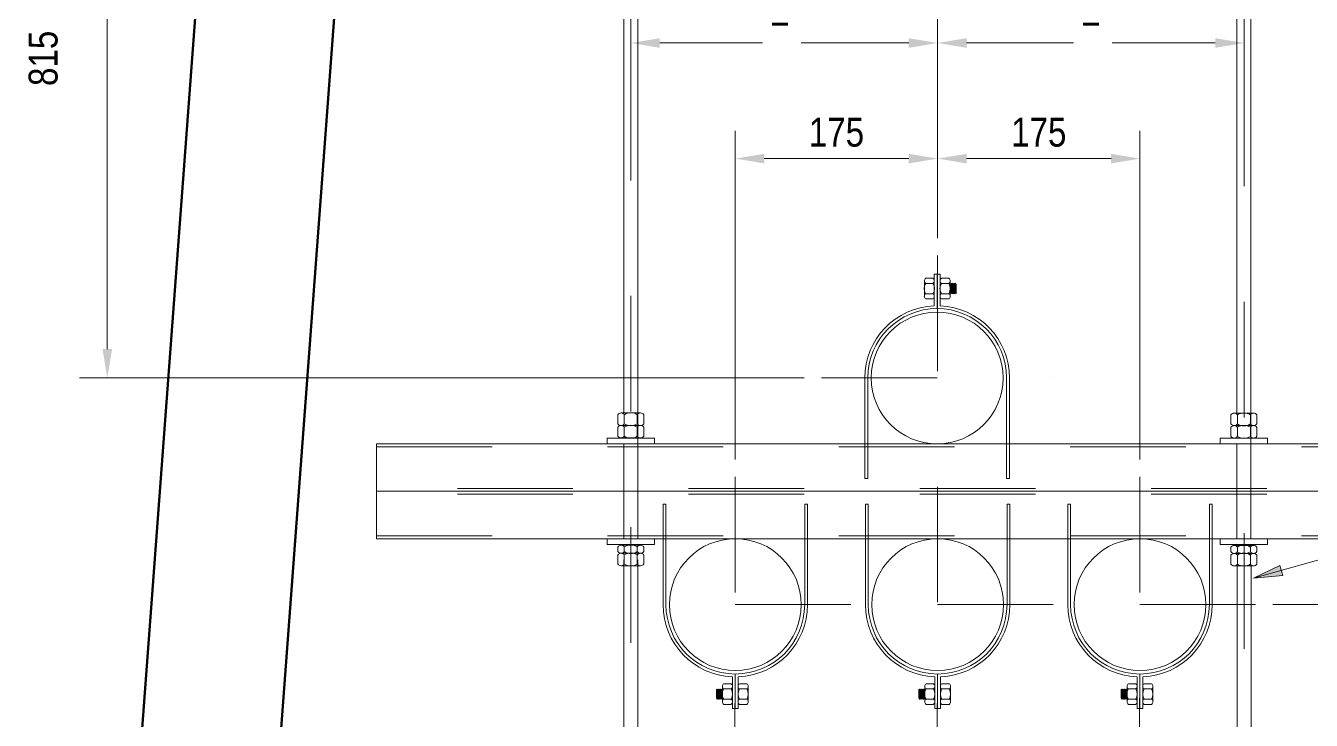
# Model space of a CAD drawing. Header units: metres. Extents: x -5.15 to 4.7, y 2.66 to 5.5.
# Drawn here: x 1.137 to 2.249, y 3.926 to 4.526 of the extents above; entities that cross this region are included whole.
import ezdxf

# ---------------------------------------------------------------- set-up
doc = ezdxf.new("R2010")
doc.units = ezdxf.units.M
doc.linetypes.add('JacobsCenter', pattern=[0.015, 0.009, -0.0015, 0.003, -0.0015])
doc.linetypes.add('JacobsDash', pattern=[0.0045, 0.003, -0.0015])
doc.layers.get('Defpoints').update_dxf_attribs({"color": 41})
for name, color, linetype, lineweight in [('A-ANNO-DIMS', 7, 'Continuous', 9), ('A-DETL', 7, 'Continuous', 13), ('A-DETL-GENF', 7, 'Continuous', 9), ('G-ANNO-TEXT', 7, 'Continuous', 9)]:
    doc.layers.add(name, color=color, linetype=linetype, lineweight=lineweight)
doc.styles.add('Arial Narrow', font='ARIALN.TTF', dxfattribs={"height": 0.025})
doc.dimstyles.new('Dimension_Standard_O__mm_', dxfattribs={"dimscale": 0.3048, "dimtxt": 0.025586, "dimasz": 0.082021, "dimexe": 0.07874, "dimexo": 0.049213, "dimgap": 0.049213, "dimtad": 1, "dimdec": 0, "dimlfac": 1000, "dimzin": 0, "dimdsep": 46, "dimtxsty": 'Arial Narrow', "dimsah": 1, "dimcen": 0.09, "dimaunit": 1, "dimadec": 4, "dimazin": 0, "dimtfac": 1, "dimtdec": 4, "dimtix": 1, "dimtmove": 0, "dimatfit": 3, "dimfxl": 1, "dimtvp": 1, "dimtfill": 1, "dimtolj": 1, "dimtzin": 0, "dimlwd": 18, "dimlwe": 18, "dimarcsym": 2})
doc.dimstyles.new('Dimension_Standard_O__mm__2', dxfattribs={"dimscale": 0.3048, "dimtxt": 0.025586, "dimasz": 0.082021, "dimexe": 0.07874, "dimexo": 0.049213, "dimgap": 0.049213, "dimtad": 1, "dimdec": 0, "dimlfac": 1000, "dimzin": 0, "dimdsep": 46, "dimtxsty": 'Arial Narrow', "dimsah": 1, "dimcen": 0.09, "dimaunit": 1, "dimadec": 4, "dimazin": 0, "dimtfac": 1, "dimtdec": 4, "dimtix": 1, "dimtmove": 2, "dimatfit": 3, "dimfxl": 1, "dimtvp": 1, "dimtfill": 1, "dimtolj": 1, "dimtzin": 0, "dimlwd": 18, "dimlwe": 18, "dimarcsym": 2})
doc.dimstyles.new('Dimension_Standard_T__mm__1', dxfattribs={"dimscale": 0.3048, "dimtxt": 0.025586, "dimasz": 0.082021, "dimexe": 0.07874, "dimexo": 0.049213, "dimgap": 0.032808, "dimtad": 1, "dimdec": 0, "dimlfac": 1000, "dimzin": 0, "dimdsep": 46, "dimtxsty": 'Arial Narrow', "dimsah": 1, "dimcen": 0.09, "dimaunit": 1, "dimadec": 4, "dimazin": 0, "dimtfac": 1, "dimtdec": 4, "dimtix": 1, "dimtmove": 0, "dimatfit": 3, "dimfxl": 1, "dimtvp": 1, "dimtolj": 1, "dimtzin": 0, "dimlwd": 18, "dimlwe": 18, "dimarcsym": 2})
doc.dimstyles.new('Dimension_Standard_T__mm__2', dxfattribs={"dimscale": 0.3048, "dimtxt": 0.025586, "dimasz": 0.082021, "dimexe": 0.07874, "dimexo": 0.049213, "dimgap": 0.032808, "dimtad": 1, "dimdec": 0, "dimlfac": 1000, "dimzin": 0, "dimdsep": 46, "dimtxsty": 'Arial Narrow', "dimsah": 1, "dimcen": 0.09, "dimaunit": 1, "dimadec": 4, "dimazin": 0, "dimtfac": 1, "dimtdec": 4, "dimtix": 1, "dimtmove": 2, "dimatfit": 3, "dimfxl": 1, "dimtvp": 1, "dimtolj": 1, "dimtzin": 0, "dimlwd": 18, "dimlwe": 18, "dimarcsym": 2})

# ---------------------------------------------------------------- blocks, each defined once
blk = doc.blocks.new('1815 DEEP SUPER-T GIRDER_2D - 1815 DEEP SUPER-T GIRDER_2D-7372020-DRG-2873254 - TYPE 3 HANGER _7X100 DIA AND 10X100 DIA_')
at = {"layer": 'A-DETL-GENF', "lineweight": 50}
for p, q in [((0.3993, 0.037), (0.2655, -1.3748)), ((0.5063, -0.1056), (0.3512, -1.7429))]:
    blk.add_line(p, q, dxfattribs=at)
blk = doc.blocks.new('DIMBLOCK16-DRG-2873254 - TYPE 3 HANGER _7X100 DIA AND 10X100 DIA_')
at = {"layer": 'A-ANNO-DIMS', "color": 0, "lineweight": 18, "transparency": 16777216}
for p, q in [((1.9259, 4.488), (1.9259, 4.3873)), ((2.1009, 4.1511), (2.1009, 4.4353)), ((2.0759, 4.4113), (1.9509, 4.4113))]:
    blk.add_line(p, q, dxfattribs=at)
at = {"layer": 'A-ANNO-DIMS', "color": 0, "transparency": 16777216}
for points in [[(1.9509, 4.4154), (1.9509, 4.4071), (1.9259, 4.4113)], [(2.0759, 4.4154), (2.0759, 4.4071), (2.1009, 4.4113)]]:
    blk.add_solid(points, dxfattribs=at)
at = {"layer": 'Defpoints', "color": 0, "transparency": 16777216}
for p in [(1.9259, 4.503), (1.9259, 4.4113), (2.1009, 4.1361)]:
    blk.add_point(p, dxfattribs=at)
at = {"layer": 'A-ANNO-DIMS', "color": 0, "lineweight": 18, "transparency": 16777216, "insert": (2.0134, 4.434), "char_height": 0.025, "width": 0.05702, "attachment_point": 5, "style": 'Arial Narrow'}
blk.add_mtext('\\A1;175', dxfattribs=at)
blk = doc.blocks.new('DIMBLOCK17-DRG-2873254 - TYPE 3 HANGER _7X100 DIA AND 10X100 DIA_')
at = {"layer": 'A-ANNO-DIMS', "color": 0, "lineweight": 18, "transparency": 16777216}
for p, q in [((1.9259, 4.488), (1.9259, 4.3873)), ((1.7509, 4.1511), (1.7509, 4.4353)), ((1.9009, 4.4113), (1.7759, 4.4113))]:
    blk.add_line(p, q, dxfattribs=at)
at = {"layer": 'A-ANNO-DIMS', "color": 0, "transparency": 16777216}
for points in [[(1.7759, 4.4154), (1.7759, 4.4071), (1.7509, 4.4113)], [(1.9009, 4.4154), (1.9009, 4.4071), (1.9259, 4.4113)]]:
    blk.add_solid(points, dxfattribs=at)
at = {"layer": 'Defpoints', "color": 0, "transparency": 16777216}
for p in [(1.9259, 4.503), (1.7509, 4.4113), (1.7509, 4.1361)]:
    blk.add_point(p, dxfattribs=at)
at = {"layer": 'A-ANNO-DIMS', "color": 0, "lineweight": 18, "transparency": 16777216, "insert": (1.8384, 4.434), "char_height": 0.025, "width": 0.05702, "attachment_point": 5, "style": 'Arial Narrow'}
blk.add_mtext('\\A1;175', dxfattribs=at)
blk = doc.blocks.new('DIMBLOCK18-DRG-2873254 - TYPE 3 HANGER _7X100 DIA AND 10X100 DIA_')
at = {"layer": 'A-ANNO-DIMS', "color": 0, "lineweight": 18, "transparency": 16777216}
for p, q in [((2.191, 5.2524), (2.191, 4.4873)), ((1.9259, 4.3426), (1.9259, 4.5353)), ((1.9509, 4.5113), (2.0433, 4.5113)), ((2.166, 4.5113), (2.0769, 4.5113))]:
    blk.add_line(p, q, dxfattribs=at)
at = {"layer": 'A-ANNO-DIMS', "color": 0, "transparency": 16777216}
for points in [[(1.9509, 4.5154), (1.9509, 4.5071), (1.9259, 4.5113)], [(2.166, 4.5154), (2.166, 4.5071), (2.191, 4.5113)]]:
    blk.add_solid(points, dxfattribs=at)
at = {"layer": 'Defpoints', "color": 0, "transparency": 16777216}
for p in [(2.191, 5.2674), (1.9259, 4.5113), (1.9259, 4.3276)]:
    blk.add_point(p, dxfattribs=at)
at = {"layer": 'A-ANNO-DIMS', "color": 0, "lineweight": 18, "transparency": 16777216, "insert": (2.0501, 4.5452), "char_height": 0.025, "width": 0.019981, "attachment_point": 1, "line_spacing_factor": 0.974696, "style": 'Arial Narrow'}
blk.add_mtext('\\A1;=', dxfattribs=at)
blk = doc.blocks.new('DIMBLOCK19-DRG-2873254 - TYPE 3 HANGER _7X100 DIA AND 10X100 DIA_')
at = {"layer": 'A-ANNO-DIMS', "color": 0, "lineweight": 18, "transparency": 16777216}
for p, q in [((1.6606, 5.2475), (1.6606, 4.4873)), ((1.9259, 4.3426), (1.9259, 4.5353)), ((1.6856, 4.5113), (1.7744, 4.5113)), ((1.9009, 4.5113), (1.8079, 4.5113))]:
    blk.add_line(p, q, dxfattribs=at)
at = {"layer": 'A-ANNO-DIMS', "color": 0, "transparency": 16777216}
for points in [[(1.6856, 4.5154), (1.6856, 4.5071), (1.6606, 4.5113)], [(1.9009, 4.5154), (1.9009, 4.5071), (1.9259, 4.5113)]]:
    blk.add_solid(points, dxfattribs=at)
at = {"layer": 'Defpoints', "color": 0, "transparency": 16777216}
for p in [(1.6606, 5.2625), (1.6606, 4.5113), (1.9259, 4.3276)]:
    blk.add_point(p, dxfattribs=at)
at = {"layer": 'A-ANNO-DIMS', "color": 0, "lineweight": 18, "transparency": 16777216, "insert": (1.7812, 4.5452), "char_height": 0.025, "width": 0.019981, "attachment_point": 1, "line_spacing_factor": 0.974696, "style": 'Arial Narrow'}
blk.add_mtext('\\A1;=', dxfattribs=at)
blk = doc.blocks.new('DIMBLOCK25-DRG-2873254 - TYPE 3 HANGER _7X100 DIA AND 10X100 DIA_')
at = {"layer": 'A-ANNO-DIMS', "color": 0, "lineweight": 18, "transparency": 16777216}
for p, q in [((1.9058, 5.0405), (1.1837, 5.0405)), ((1.2077, 5.0155), (1.2077, 4.2466)), ((1.8105, 4.2216), (1.1837, 4.2216))]:
    blk.add_line(p, q, dxfattribs=at)
at = {"layer": 'A-ANNO-DIMS', "color": 0, "transparency": 16777216}
for points in [[(1.2036, 5.0155), (1.2119, 5.0155), (1.2077, 5.0405)], [(1.2036, 4.2466), (1.2119, 4.2466), (1.2077, 4.2216)]]:
    blk.add_solid(points, dxfattribs=at)
at = {"layer": 'Defpoints', "color": 0, "transparency": 16777216}
for p in [(1.9208, 5.0405), (1.2077, 4.2216), (1.8255, 4.2216)]:
    blk.add_point(p, dxfattribs=at)
at = {"layer": 'A-ANNO-DIMS', "color": 0, "lineweight": 18, "transparency": 16777216, "insert": (1.1397, 4.4741), "char_height": 0.025, "width": 0.37672, "attachment_point": 1, "rotation": 90, "line_spacing_factor": 0.974696, "style": 'Arial Narrow', "bg_fill": 3, "box_fill_scale": 1.1, "bg_fill_color": 256, "bg_fill_true_color": 13158600, "bg_fill_transparency": 0}
blk.add_mtext('\\A1;815 FOR 10 CONDUITS', dxfattribs=at)
blk = doc.blocks.new('DIMBLOCK26-DRG-2873254 - TYPE 3 HANGER _7X100 DIA AND 10X100 DIA_')
at = {"layer": 'A-ANNO-DIMS', "color": 0, "lineweight": 18, "transparency": 16777216}
for p, q in [((2.2159, 4.0256), (2.3221, 4.0256)), ((2.2981, 3.8506), (2.2981, 4.0006)), ((2.2155, 3.8256), (2.3221, 3.8256))]:
    blk.add_line(p, q, dxfattribs=at)
at = {"layer": 'A-ANNO-DIMS', "color": 0, "transparency": 16777216}
for points in [[(2.2939, 4.0006), (2.3022, 4.0006), (2.2981, 4.0256)], [(2.2939, 3.8506), (2.3022, 3.8506), (2.2981, 3.8256)]]:
    blk.add_solid(points, dxfattribs=at)
at = {"layer": 'Defpoints', "color": 0, "transparency": 16777216}
for p in [(2.2009, 4.0256), (2.2981, 4.0256), (2.2005, 3.8256)]:
    blk.add_point(p, dxfattribs=at)
at = {"layer": 'A-ANNO-DIMS', "color": 0, "lineweight": 18, "transparency": 16777216, "insert": (2.2703, 3.9256), "char_height": 0.025, "width": 0.05702, "attachment_point": 5, "rotation": 90, "style": 'Arial Narrow', "bg_fill": 3, "box_fill_scale": 1.1, "bg_fill_color": 256, "bg_fill_true_color": 13158600, "bg_fill_transparency": 0}
blk.add_mtext('\\A1;200', dxfattribs=at)

msp = doc.modelspace()

# ---------------------------------------------------------------- hatches: boundary and pattern name
at = {"layer": 'G-ANNO-TEXT'}
msp.add_hatch(color=256, dxfattribs=at).paths.add_polyline_path([(2.1991, 4.0484), (2.2244, 4.0509), (2.222, 4.0594)])

# ---------------------------------------------------------------- linework, layer by layer
at = {"layer": 'A-DETL', "linetype": 'JacobsCenter', "lineweight": 9}
for p, q in [((1.6606, 3.5925), (1.6606, 5.2625)), ((2.191, 3.5874), (2.191, 5.2674)), ((1.9259, 4.3276), (1.9259, 3.9476)), ((1.8255, 4.2216), (2.0255, 4.2216)), ((1.7509, 4.1361), (1.7509, 3.9461)), ((2.1009, 4.1361), (2.1009, 3.9461)), ((1.8509, 4.0256), (1.6509, 4.0256)), ((2.0259, 4.0256), (1.8259, 4.0256)), ((2.2009, 4.0256), (2.0009, 4.0256)), ((1.7505, 3.9402), (1.7505, 3.5096)), ((1.9255, 3.9402), (1.9255, 3.5096)), ((2.1005, 3.9446), (2.1005, 3.5096))]:
    msp.add_line(p, q, dxfattribs=at)
at = {"layer": 'A-DETL', "lineweight": 18}
for p, q in [((2.1848, 4.1913), (2.1848, 5.1358)), ((2.1968, 4.1433), (2.1968, 5.136)), ((1.6545, 4.1914), (1.6545, 5.1248)), ((1.6665, 4.1236), (1.6665, 5.125)), ((1.6545, 4.1646), (1.6545, 4.0826)), ((1.6665, 4.1646), (1.6665, 4.0826)), ((2.1848, 4.1646), (2.1848, 4.0826)), ((2.1968, 4.1646), (2.1968, 4.0826)), ((1.6546, 3.7844), (1.6546, 4.0642)), ((1.6666, 3.7844), (1.6666, 4.0642)), ((2.185, 3.7843), (2.185, 4.0591)), ((2.197, 3.7843), (2.197, 4.0591))]:
    msp.add_line(p, q, dxfattribs=at)
at = {"layer": 'A-DETL', "lineweight": 9}
for p, q in [((1.9144, 4.3056), (1.9144, 4.2989)), ((1.9144, 4.3056), (1.9144, 4.2989)), ((1.9156, 4.3078), (1.9218, 4.3078)), ((1.9156, 4.3034), (1.9218, 4.3034)), ((1.928, 4.3114), (1.923, 4.3114)), ((1.923, 4.284), (1.923, 4.3114)), ((1.923, 4.3056), (1.923, 4.2989)), ((1.9255, 4.2816), (1.9255, 4.3114)), ((1.928, 4.284), (1.928, 4.3114)), ((1.9355, 4.3078), (1.9292, 4.3078)), ((1.9355, 4.3034), (1.9292, 4.3034)), ((1.9367, 4.2989), (1.9367, 4.3056)), ((1.9373, 4.2945), (1.9367, 4.3035)), ((1.9373, 4.3025), (1.9367, 4.3035)), ((1.9373, 4.3025), (1.9367, 4.3035)), ((1.9378, 4.3035), (1.9373, 4.3025)), ((1.9378, 4.3035), (1.9373, 4.3025)), ((1.9384, 4.3025), (1.9378, 4.3035)), ((1.9384, 4.2945), (1.9378, 4.3035)), ((1.9389, 4.3035), (1.9384, 4.3025)), ((1.9395, 4.3025), (1.9389, 4.3035)), ((1.9395, 4.2945), (1.9389, 4.3035)), ((1.9401, 4.3035), (1.9395, 4.3025)), ((1.9406, 4.3025), (1.9401, 4.3035)), ((1.9406, 4.2945), (1.9401, 4.3035)), ((1.9406, 4.3025), (1.9412, 4.3035)), ((1.9418, 4.3025), (1.9412, 4.3035)), ((1.9412, 4.3035), (1.9418, 4.2945)), ((1.9144, 4.2989), (1.9144, 4.2922)), ((1.9144, 4.2989), (1.9144, 4.2922)), ((1.9156, 4.2944), (1.9218, 4.2944)), ((1.923, 4.2989), (1.923, 4.2922)), ((1.9355, 4.2944), (1.9292, 4.2944)), ((1.9367, 4.2922), (1.9367, 4.2989)), ((1.9367, 4.2956), (1.9373, 4.2945)), ((1.9378, 4.2956), (1.9373, 4.3025)), ((1.9373, 4.2945), (1.9378, 4.2956)), ((1.9378, 4.2956), (1.9384, 4.2945)), ((1.9389, 4.2956), (1.9384, 4.3025)), ((1.9384, 4.2945), (1.9389, 4.2956)), ((1.9389, 4.2956), (1.9395, 4.2945)), ((1.9401, 4.2956), (1.9395, 4.3025)), ((1.9395, 4.2945), (1.9401, 4.2956)), ((1.9401, 4.2956), (1.9406, 4.2945)), ((1.9412, 4.2956), (1.9406, 4.3025)), ((1.9406, 4.2945), (1.9412, 4.2956)), ((1.9418, 4.2945), (1.9412, 4.2956)), ((1.9418, 4.2945), (1.9418, 4.3025)), ((1.9156, 4.2899), (1.9218, 4.2899)), ((1.9355, 4.2899), (1.9292, 4.2899)), ((1.863, 4.2216), (1.863, 4.1346)), ((1.8655, 4.2216), (1.8655, 4.1346)), ((1.9855, 4.2216), (1.9855, 4.1346)), ((1.988, 4.2216), (1.988, 4.1346)), ((1.6493, 4.1898), (1.6493, 4.182)), ((1.6521, 4.1914), (1.6605, 4.1914)), ((1.6549, 4.1898), (1.6549, 4.182)), ((1.6605, 4.1914), (1.6689, 4.1914)), ((1.6661, 4.1898), (1.6661, 4.182)), ((1.6717, 4.1898), (1.6717, 4.182)), ((2.1796, 4.1897), (2.1796, 4.1819)), ((2.1824, 4.1913), (2.1908, 4.1913)), ((2.1852, 4.1897), (2.1852, 4.1819)), ((2.1908, 4.1913), (2.1992, 4.1913)), ((2.1964, 4.1897), (2.1964, 4.1819)), ((2.202, 4.1897), (2.202, 4.1819)), ((1.6493, 4.179), (1.6493, 4.1712)), ((1.6521, 4.1806), (1.6605, 4.1806)), ((1.6521, 4.1806), (1.6605, 4.1806)), ((1.6521, 4.1698), (1.6605, 4.1698)), ((1.6549, 4.179), (1.6549, 4.1712)), ((1.6605, 4.1806), (1.6689, 4.1806)), ((1.6605, 4.1806), (1.6689, 4.1806)), ((1.6605, 4.1698), (1.6689, 4.1698)), ((1.6661, 4.179), (1.6661, 4.1712)), ((1.6717, 4.179), (1.6717, 4.1712)), ((2.1796, 4.1789), (2.1796, 4.1711)), ((2.1824, 4.1805), (2.1908, 4.1805)), ((2.1824, 4.1805), (2.1908, 4.1805)), ((2.1824, 4.1696), (2.1908, 4.1696)), ((2.1852, 4.1789), (2.1852, 4.1711)), ((2.1908, 4.1805), (2.1992, 4.1805)), ((2.1908, 4.1805), (2.1992, 4.1805)), ((2.1908, 4.1696), (2.1992, 4.1696)), ((2.1964, 4.1789), (2.1964, 4.1711)), ((2.202, 4.1789), (2.202, 4.1711)), ((1.64, 4.1696), (1.681, 4.1696)), ((1.64, 4.1696), (1.64, 4.1646)), ((1.681, 4.1696), (1.681, 4.1646)), ((2.1703, 4.1695), (2.2113, 4.1695)), ((2.1703, 4.1695), (2.1703, 4.1646)), ((2.2113, 4.1695), (2.2113, 4.1646)), ((1.863, 4.1346), (1.8655, 4.1346)), ((1.9855, 4.1346), (1.988, 4.1346)), ((2.2111, 4.1236), (1.4405, 4.1236)), ((2.4105, 4.1236), (1.4405, 4.1236)), ((1.6909, 4.1126), (1.6884, 4.1126)), ((1.6884, 4.0256), (1.6884, 4.1126)), ((1.6909, 4.0256), (1.6909, 4.1126)), ((1.8109, 4.0256), (1.8109, 4.1126)), ((1.8134, 4.1126), (1.8109, 4.1126)), ((1.8134, 4.0256), (1.8134, 4.1126)), ((1.8659, 4.1126), (1.8634, 4.1126)), ((1.8634, 4.0256), (1.8634, 4.1126)), ((1.8659, 4.0256), (1.8659, 4.1126)), ((1.9859, 4.0256), (1.9859, 4.1126)), ((1.9884, 4.1126), (1.9859, 4.1126)), ((1.9884, 4.0256), (1.9884, 4.1126)), ((2.0409, 4.1126), (2.0384, 4.1126)), ((2.0384, 4.0256), (2.0384, 4.1126)), ((2.0409, 4.0256), (2.0409, 4.1126)), ((2.1609, 4.0256), (2.1609, 4.1126)), ((2.1634, 4.1126), (2.1609, 4.1126)), ((2.1634, 4.0256), (2.1634, 4.1126)), ((1.64, 4.0776), (1.64, 4.0826)), ((1.681, 4.0776), (1.681, 4.0826)), ((2.1703, 4.0775), (2.1703, 4.0826)), ((2.2113, 4.0775), (2.2113, 4.0826)), ((1.64, 4.0776), (1.681, 4.0776)), ((1.6493, 4.0754), (1.6493, 4.0715)), ((1.6521, 4.077), (1.6605, 4.077)), ((1.6521, 4.07), (1.6605, 4.07)), ((1.6521, 4.07), (1.6605, 4.07)), ((1.6549, 4.0754), (1.6549, 4.0715)), ((1.6605, 4.077), (1.6689, 4.077)), ((1.6605, 4.07), (1.6689, 4.07)), ((1.6605, 4.07), (1.6689, 4.07)), ((1.6661, 4.0754), (1.6661, 4.0715)), ((1.6717, 4.0754), (1.6717, 4.0715)), ((2.1703, 4.0775), (2.2113, 4.0775)), ((2.1796, 4.0753), (2.1796, 4.0714)), ((2.1824, 4.0768), (2.1908, 4.0768)), ((2.1824, 4.0699), (2.1908, 4.0699)), ((2.1824, 4.0699), (2.1908, 4.0699)), ((2.1852, 4.0753), (2.1852, 4.0714)), ((2.1908, 4.0768), (2.1992, 4.0768)), ((2.1908, 4.0699), (2.1992, 4.0699)), ((2.1908, 4.0699), (2.1992, 4.0699)), ((2.1964, 4.0753), (2.1964, 4.0714)), ((2.202, 4.0753), (2.202, 4.0714)), ((1.6493, 4.0685), (1.6493, 4.0607)), ((1.6521, 4.0592), (1.6605, 4.0592)), ((1.6549, 4.0685), (1.6549, 4.0607)), ((1.6605, 4.0592), (1.6689, 4.0592)), ((1.6661, 4.0685), (1.6661, 4.0607)), ((1.6717, 4.0685), (1.6717, 4.0607)), ((2.1796, 4.0684), (2.1796, 4.0606)), ((2.1824, 4.0591), (2.1908, 4.0591)), ((2.1852, 4.0684), (2.1852, 4.0606)), ((2.1908, 4.0591), (2.1992, 4.0591)), ((2.1964, 4.0684), (2.1964, 4.0606)), ((2.202, 4.0684), (2.202, 4.0606)), ((1.7484, 3.9631), (1.7484, 3.9358)), ((1.7509, 3.9656), (1.7509, 3.9358)), ((1.7534, 3.9631), (1.7534, 3.9358)), ((1.9234, 3.9631), (1.9234, 3.9358)), ((1.9259, 3.9656), (1.9259, 3.9358)), ((1.9284, 3.9631), (1.9284, 3.9358)), ((2.0984, 3.9631), (2.0984, 3.9358)), ((2.1009, 3.9656), (2.1009, 3.9358)), ((2.1034, 3.9631), (2.1034, 3.9358)), ((1.7347, 3.9526), (1.7347, 3.9447)), ((1.7353, 3.9436), (1.7347, 3.9526)), ((1.7347, 3.9526), (1.7353, 3.9516)), ((1.7358, 3.9526), (1.7353, 3.9516)), ((1.7353, 3.9516), (1.7358, 3.9447)), ((1.7364, 3.9516), (1.7358, 3.9526)), ((1.7358, 3.9526), (1.7364, 3.9436)), ((1.7369, 3.9526), (1.7364, 3.9516)), ((1.7364, 3.9516), (1.7369, 3.9447)), ((1.7375, 3.9516), (1.7369, 3.9526)), ((1.7369, 3.9526), (1.7375, 3.9436)), ((1.7381, 3.9526), (1.7375, 3.9516)), ((1.7375, 3.9516), (1.7381, 3.9447)), ((1.7386, 3.9516), (1.7381, 3.9526)), ((1.7381, 3.9526), (1.7386, 3.9436)), ((1.7392, 3.9526), (1.7386, 3.9516)), ((1.7386, 3.9516), (1.7392, 3.9447)), ((1.7398, 3.9516), (1.7392, 3.9526)), ((1.7392, 3.9526), (1.7398, 3.9436)), ((1.7398, 3.955), (1.7398, 3.9483)), ((1.7398, 3.9483), (1.7398, 3.9415)), ((1.741, 3.9572), (1.7472, 3.9572)), ((1.741, 3.9527), (1.7472, 3.9527)), ((1.7534, 3.9483), (1.7534, 3.955)), ((1.7534, 3.9416), (1.7534, 3.9483)), ((1.7608, 3.9572), (1.7546, 3.9572)), ((1.7608, 3.9527), (1.7546, 3.9527)), ((1.7621, 3.9483), (1.7621, 3.955)), ((1.7621, 3.9483), (1.7621, 3.955)), ((1.7621, 3.9416), (1.7621, 3.9483)), ((1.7621, 3.9416), (1.7621, 3.9483)), ((1.9097, 3.9526), (1.9097, 3.9447)), ((1.9103, 3.9436), (1.9097, 3.9526)), ((1.9097, 3.9526), (1.9103, 3.9516)), ((1.9108, 3.9526), (1.9103, 3.9516)), ((1.9103, 3.9516), (1.9108, 3.9447)), ((1.9114, 3.9516), (1.9108, 3.9526)), ((1.9108, 3.9526), (1.9114, 3.9436)), ((1.9119, 3.9526), (1.9114, 3.9516)), ((1.9114, 3.9516), (1.9119, 3.9447)), ((1.9125, 3.9516), (1.9119, 3.9526)), ((1.9119, 3.9526), (1.9125, 3.9436)), ((1.9131, 3.9526), (1.9125, 3.9516)), ((1.9125, 3.9516), (1.9131, 3.9447)), ((1.9136, 3.9516), (1.9131, 3.9526)), ((1.9131, 3.9526), (1.9136, 3.9436)), ((1.9142, 3.9526), (1.9136, 3.9516)), ((1.9136, 3.9516), (1.9142, 3.9447)), ((1.9148, 3.9516), (1.9142, 3.9526)), ((1.9142, 3.9526), (1.9148, 3.9436)), ((1.9148, 3.955), (1.9148, 3.9483)), ((1.9148, 3.9483), (1.9148, 3.9415)), ((1.916, 3.9572), (1.9222, 3.9572)), ((1.916, 3.9527), (1.9222, 3.9527)), ((1.9284, 3.9483), (1.9284, 3.955)), ((1.9284, 3.9416), (1.9284, 3.9483)), ((1.9358, 3.9572), (1.9296, 3.9572)), ((1.9358, 3.9527), (1.9296, 3.9527)), ((1.9371, 3.9483), (1.9371, 3.955)), ((1.9371, 3.9483), (1.9371, 3.955)), ((1.9371, 3.9416), (1.9371, 3.9483)), ((1.9371, 3.9416), (1.9371, 3.9483)), ((2.0847, 3.9526), (2.0847, 3.9447)), ((2.0853, 3.9436), (2.0847, 3.9526)), ((2.0847, 3.9526), (2.0853, 3.9516)), ((2.0858, 3.9526), (2.0853, 3.9516)), ((2.0853, 3.9516), (2.0858, 3.9447)), ((2.0864, 3.9516), (2.0858, 3.9526)), ((2.0858, 3.9526), (2.0864, 3.9436)), ((2.0869, 3.9526), (2.0864, 3.9516)), ((2.0864, 3.9516), (2.0869, 3.9447)), ((2.0875, 3.9516), (2.0869, 3.9526)), ((2.0869, 3.9526), (2.0875, 3.9436)), ((2.0881, 3.9526), (2.0875, 3.9516)), ((2.0875, 3.9516), (2.0881, 3.9447)), ((2.0886, 3.9516), (2.0881, 3.9526)), ((2.0881, 3.9526), (2.0886, 3.9436)), ((2.0892, 3.9526), (2.0886, 3.9516)), ((2.0886, 3.9516), (2.0892, 3.9447)), ((2.0898, 3.9516), (2.0892, 3.9526)), ((2.0892, 3.9526), (2.0898, 3.9436)), ((2.0898, 3.955), (2.0898, 3.9483)), ((2.0898, 3.9483), (2.0898, 3.9415)), ((2.091, 3.9572), (2.0972, 3.9572)), ((2.091, 3.9527), (2.0972, 3.9527)), ((2.1034, 3.9483), (2.1034, 3.955)), ((2.1034, 3.9416), (2.1034, 3.9483)), ((2.1108, 3.9572), (2.1046, 3.9572)), ((2.1108, 3.9527), (2.1046, 3.9527)), ((2.1121, 3.9483), (2.1121, 3.955)), ((2.1121, 3.9483), (2.1121, 3.955)), ((2.1121, 3.9416), (2.1121, 3.9483)), ((2.1121, 3.9416), (2.1121, 3.9483)), ((1.7347, 3.9447), (1.7353, 3.9436)), ((1.7358, 3.9447), (1.7353, 3.9436)), ((1.7358, 3.9447), (1.7364, 3.9436)), ((1.7364, 3.9436), (1.7369, 3.9447)), ((1.7369, 3.9447), (1.7375, 3.9436)), ((1.7375, 3.9436), (1.7381, 3.9447)), ((1.7381, 3.9447), (1.7386, 3.9436)), ((1.7386, 3.9436), (1.7392, 3.9447)), ((1.7386, 3.9436), (1.7392, 3.9447)), ((1.7392, 3.9447), (1.7398, 3.9436)), ((1.7392, 3.9447), (1.7398, 3.9436)), ((1.741, 3.9438), (1.7472, 3.9438)), ((1.741, 3.9393), (1.7472, 3.9393)), ((1.7608, 3.9438), (1.7546, 3.9438)), ((1.7608, 3.9393), (1.7546, 3.9393)), ((1.9097, 3.9447), (1.9103, 3.9436)), ((1.9108, 3.9447), (1.9103, 3.9436)), ((1.9108, 3.9447), (1.9114, 3.9436)), ((1.9114, 3.9436), (1.9119, 3.9447)), ((1.9119, 3.9447), (1.9125, 3.9436)), ((1.9125, 3.9436), (1.9131, 3.9447)), ((1.9131, 3.9447), (1.9136, 3.9436)), ((1.9136, 3.9436), (1.9142, 3.9447)), ((1.9136, 3.9436), (1.9142, 3.9447)), ((1.9142, 3.9447), (1.9148, 3.9436)), ((1.9142, 3.9447), (1.9148, 3.9436)), ((1.916, 3.9438), (1.9222, 3.9438)), ((1.916, 3.9393), (1.9222, 3.9393)), ((1.9358, 3.9438), (1.9296, 3.9438)), ((1.9358, 3.9393), (1.9296, 3.9393)), ((2.0847, 3.9447), (2.0853, 3.9436)), ((2.0858, 3.9447), (2.0853, 3.9436)), ((2.0858, 3.9447), (2.0864, 3.9436)), ((2.0864, 3.9436), (2.0869, 3.9447)), ((2.0869, 3.9447), (2.0875, 3.9436)), ((2.0875, 3.9436), (2.0881, 3.9447)), ((2.0881, 3.9447), (2.0886, 3.9436)), ((2.0886, 3.9436), (2.0892, 3.9447)), ((2.0886, 3.9436), (2.0892, 3.9447)), ((2.0892, 3.9447), (2.0898, 3.9436)), ((2.0892, 3.9447), (2.0898, 3.9436)), ((2.091, 3.9438), (2.0972, 3.9438)), ((2.091, 3.9393), (2.0972, 3.9393)), ((2.1108, 3.9438), (2.1046, 3.9438)), ((2.1108, 3.9393), (2.1046, 3.9393)), ((1.7484, 3.9358), (1.7534, 3.9358)), ((1.9234, 3.9358), (1.9284, 3.9358)), ((2.0984, 3.9358), (2.1034, 3.9358))]:
    msp.add_line(p, q, dxfattribs=at)
at = {"layer": 'A-DETL'}
for p, q in [((1.4405, 4.1646), (2.4105, 4.1646)), ((1.4405, 4.1646), (1.4405, 4.0826)), ((1.4405, 4.0826), (2.4105, 4.0826))]:
    msp.add_line(p, q, dxfattribs=at)
at = {"layer": 'A-DETL', "linetype": 'JacobsDash', "lineweight": 9}
for p, q in [((1.4405, 4.1621), (2.4105, 4.1621)), ((2.4105, 4.1261), (1.4405, 4.1261)), ((2.4105, 4.1211), (1.4405, 4.1211)), ((1.4405, 4.0851), (2.4105, 4.0851))]:
    msp.add_line(p, q, dxfattribs=at)
at = {"layer": 'A-DETL', "color": 143, "lineweight": 18, "true_color": 0x78aac8}
for centre in [(1.9255, 4.2216), (1.7509, 4.0256), (1.9259, 4.0256), (2.1009, 4.0256)]:
    msp.add_circle(centre, 0.057, dxfattribs=at)
at = {"layer": 'A-DETL', "lineweight": 9}
for centre, radius, start, end in [((1.9226, 4.2989), 0.00827, 147.2084, 212.7916), ((1.917, 4.3056), 0.00264, 122.1355, 237.8645), ((1.9204, 4.3056), 0.00264, 302.1355, 57.8645), ((1.9149, 4.2989), 0.00827, 327.2084, 32.7916), ((1.9362, 4.2989), 0.00827, 147.2084, 212.7916), ((1.9307, 4.3056), 0.00264, 122.1346, 237.8654), ((1.9307, 4.3056), 0.00264, 122.1346, 237.8654), ((1.9341, 4.3056), 0.00264, 302.1346, 57.8654), ((1.9341, 4.3056), 0.00264, 302.1346, 57.8654), ((1.9285, 4.2989), 0.00827, 327.2084, 32.7916), ((1.917, 4.2922), 0.00264, 122.1346, 237.8654), ((1.917, 4.2922), 0.00264, 122.1346, 237.8654), ((1.9204, 4.2922), 0.00264, 302.1346, 57.8654), ((1.9204, 4.2922), 0.00264, 302.1346, 57.8654), ((1.9307, 4.2922), 0.00264, 122.1355, 237.8645), ((1.9341, 4.2922), 0.00264, 302.1355, 57.8645), ((1.9255, 4.2216), 0.0625, 92.2924, 180), ((1.9255, 4.2216), 0.06, 0, 180), ((1.9255, 4.2216), 0.0625, 0, 87.7076), ((1.6521, 4.1881), 0.00331, 32.1355, 147.8645), ((1.6521, 4.1838), 0.00331, 212.1355, 327.8645), ((1.6605, 4.1811), 0.0104, 57.2084, 122.7916), ((1.6605, 4.1907), 0.0104, 237.2084, 302.7916), ((1.6689, 4.1881), 0.00331, 32.1346, 147.8654), ((1.6689, 4.1881), 0.00331, 32.1346, 147.8654), ((1.6689, 4.1838), 0.00331, 212.1346, 327.8654), ((1.6689, 4.1838), 0.00331, 212.1346, 327.8654), ((2.1824, 4.1879), 0.00331, 32.1355, 147.8645), ((2.1824, 4.1837), 0.00331, 212.1355, 327.8645), ((2.1908, 4.181), 0.0104, 57.2084, 122.7916), ((2.1908, 4.1906), 0.0104, 237.2084, 302.7916), ((2.1992, 4.1879), 0.00331, 32.1346, 147.8654), ((2.1992, 4.1879), 0.00331, 32.1346, 147.8654), ((2.1992, 4.1837), 0.00331, 212.1346, 327.8654), ((2.1992, 4.1837), 0.00331, 212.1346, 327.8654), ((1.6521, 4.1773), 0.00331, 32.1355, 147.8645), ((1.6521, 4.173), 0.00331, 212.1355, 327.8645), ((1.6605, 4.1703), 0.0104, 57.2084, 122.7916), ((1.6605, 4.1799), 0.0104, 237.2084, 302.7916), ((1.6689, 4.1773), 0.00331, 32.1346, 147.8654), ((1.6689, 4.1773), 0.00331, 32.1346, 147.8654), ((1.6689, 4.173), 0.00331, 212.1346, 327.8654), ((1.6689, 4.173), 0.00331, 212.1346, 327.8654), ((2.1824, 4.1771), 0.00331, 32.1355, 147.8645), ((2.1824, 4.1729), 0.00331, 212.1355, 327.8645), ((2.1908, 4.1702), 0.0104, 57.2084, 122.7916), ((2.1908, 4.1798), 0.0104, 237.2084, 302.7916), ((2.1992, 4.1771), 0.00331, 32.1346, 147.8654), ((2.1992, 4.1771), 0.00331, 32.1346, 147.8654), ((2.1992, 4.1729), 0.00331, 212.1346, 327.8654), ((2.1992, 4.1729), 0.00331, 212.1346, 327.8654), ((1.6521, 4.0736), 0.00331, 32.1355, 147.8645), ((1.6521, 4.0733), 0.00331, 212.1355, 327.8645), ((1.6521, 4.0667), 0.00331, 32.1355, 147.8645), ((1.6605, 4.0667), 0.0104, 57.2084, 122.7916), ((1.6605, 4.0802), 0.0104, 237.2084, 302.7916), ((1.6605, 4.0598), 0.0104, 57.2084, 122.7916), ((1.6689, 4.0736), 0.00331, 32.1346, 147.8654), ((1.6689, 4.0736), 0.00331, 32.1346, 147.8654), ((1.6689, 4.0733), 0.00331, 212.1346, 327.8654), ((1.6689, 4.0733), 0.00331, 212.1346, 327.8654), ((1.6689, 4.0667), 0.00331, 32.1346, 147.8654), ((1.6689, 4.0667), 0.00331, 32.1346, 147.8654), ((2.1824, 4.0735), 0.00331, 32.1355, 147.8645), ((2.1824, 4.0732), 0.00331, 212.1355, 327.8645), ((2.1824, 4.0666), 0.00331, 32.1355, 147.8645), ((2.1908, 4.0666), 0.0104, 57.2084, 122.7916), ((2.1908, 4.0801), 0.0104, 237.2084, 302.7916), ((2.1908, 4.0597), 0.0104, 57.2084, 122.7916), ((2.1992, 4.0735), 0.00331, 32.1346, 147.8654), ((2.1992, 4.0735), 0.00331, 32.1346, 147.8654), ((2.1992, 4.0732), 0.00331, 212.1346, 327.8654), ((2.1992, 4.0732), 0.00331, 212.1346, 327.8654), ((2.1992, 4.0666), 0.00331, 32.1346, 147.8654), ((2.1992, 4.0666), 0.00331, 32.1346, 147.8654), ((1.6521, 4.0625), 0.00331, 212.1355, 327.8645), ((1.6605, 4.0694), 0.0104, 237.2084, 302.7916), ((1.6689, 4.0625), 0.00331, 212.1346, 327.8654), ((1.6689, 4.0625), 0.00331, 212.1346, 327.8654), ((2.1824, 4.0624), 0.00331, 212.1355, 327.8645), ((2.1908, 4.0693), 0.0104, 237.2084, 302.7916), ((2.1992, 4.0624), 0.00331, 212.1346, 327.8654), ((2.1992, 4.0624), 0.00331, 212.1346, 327.8654), ((1.7509, 4.0256), 0.0625, 180, 267.7076), ((1.7509, 4.0256), 0.06, 180, 360), ((1.7509, 4.0256), 0.0625, 272.2924, 360), ((1.9259, 4.0256), 0.0625, 180, 267.7076), ((1.9259, 4.0256), 0.06, 180, 360), ((1.9259, 4.0256), 0.0625, 272.2924, 360), ((2.1009, 4.0256), 0.0625, 180, 267.7076), ((2.1009, 4.0256), 0.06, 180, 360), ((2.1009, 4.0256), 0.0625, 272.2924, 360), ((1.7479, 3.9483), 0.00827, 147.2084, 212.7916), ((1.7424, 3.955), 0.00264, 122.1355, 237.8645), ((1.7458, 3.955), 0.00264, 302.1355, 57.8645), ((1.7403, 3.9483), 0.00827, 327.2084, 32.7916), ((1.7616, 3.9483), 0.00827, 147.2084, 212.7916), ((1.756, 3.955), 0.00264, 122.1346, 237.8654), ((1.756, 3.955), 0.00264, 122.1346, 237.8654), ((1.7594, 3.955), 0.00264, 302.1346, 57.8654), ((1.7594, 3.955), 0.00264, 302.1346, 57.8654), ((1.7539, 3.9483), 0.00827, 327.2084, 32.7916), ((1.9229, 3.9483), 0.00827, 147.2084, 212.7916), ((1.9174, 3.955), 0.00264, 122.1355, 237.8645), ((1.9208, 3.955), 0.00264, 302.1355, 57.8645), ((1.9153, 3.9483), 0.00827, 327.2084, 32.7916), ((1.9366, 3.9483), 0.00827, 147.2084, 212.7916), ((1.931, 3.955), 0.00264, 122.1346, 237.8654), ((1.931, 3.955), 0.00264, 122.1346, 237.8654), ((1.9344, 3.955), 0.00264, 302.1346, 57.8654), ((1.9344, 3.955), 0.00264, 302.1346, 57.8654), ((1.9289, 3.9483), 0.00827, 327.2084, 32.7916), ((2.0979, 3.9483), 0.00827, 147.2084, 212.7916), ((2.0924, 3.955), 0.00264, 122.1355, 237.8645), ((2.0958, 3.955), 0.00264, 302.1355, 57.8645), ((2.0903, 3.9483), 0.00827, 327.2084, 32.7916), ((2.1116, 3.9483), 0.00827, 147.2084, 212.7916), ((2.106, 3.955), 0.00264, 122.1346, 237.8654), ((2.106, 3.955), 0.00264, 122.1346, 237.8654), ((2.1094, 3.955), 0.00264, 302.1346, 57.8654), ((2.1094, 3.955), 0.00264, 302.1346, 57.8654), ((2.1039, 3.9483), 0.00827, 327.2084, 32.7916), ((1.7424, 3.9416), 0.00264, 122.1346, 237.8654), ((1.7424, 3.9416), 0.00264, 122.1346, 237.8654), ((1.7458, 3.9416), 0.00264, 302.1346, 57.8654), ((1.7458, 3.9416), 0.00264, 302.1346, 57.8654), ((1.756, 3.9416), 0.00264, 122.1355, 237.8645), ((1.7594, 3.9416), 0.00264, 302.1355, 57.8645), ((1.9174, 3.9416), 0.00264, 122.1346, 237.8654), ((1.9174, 3.9416), 0.00264, 122.1346, 237.8654), ((1.9208, 3.9416), 0.00264, 302.1346, 57.8654), ((1.9208, 3.9416), 0.00264, 302.1346, 57.8654), ((1.931, 3.9416), 0.00264, 122.1355, 237.8645), ((1.9344, 3.9416), 0.00264, 302.1355, 57.8645), ((2.0924, 3.9416), 0.00264, 122.1346, 237.8654), ((2.0924, 3.9416), 0.00264, 122.1346, 237.8654), ((2.0958, 3.9416), 0.00264, 302.1346, 57.8654), ((2.0958, 3.9416), 0.00264, 302.1346, 57.8654), ((2.106, 3.9416), 0.00264, 122.1355, 237.8645), ((2.1094, 3.9416), 0.00264, 302.1355, 57.8645)]:
    msp.add_arc(centre, radius, start, end, dxfattribs=at)
at = {"layer": 'G-ANNO-TEXT'}
for p, q in [((2.1991, 4.0484), (2.9205, 4.2529)), ((2.222, 4.0594), (2.1991, 4.0484)), ((2.2244, 4.0509), (2.222, 4.0594)), ((2.1991, 4.0484), (2.2244, 4.0509))]:
    msp.add_line(p, q, dxfattribs=at)

# ---------------------------------------------------------------- block references
at = {"layer": 'A-DETL-GENF', "color": 8, "true_color": 0x808080, "rotation": 1.145792304612802}
msp.add_blockref('1815 DEEP SUPER-T GIRDER_2D - 1815 DEEP SUPER-T GIRDER_2D-7372020-DRG-2873254 - TYPE 3 HANGER _7X100 DIA AND 10X100 DIA_', (0.9272, 5.0509), dxfattribs=at)

# ---------------------------------------------------------------- dimensions: what is measured, and where the dimension line sits
at = {"layer": 'A-ANNO-DIMS', "lineweight": 18}
for base, p1, p2, override, picture, middle in [((1.6606, 4.5113), (1.9259, 4.3276), (1.6606, 5.2625), {"dimpost": '<>', "dimfxl": 0.971872}, 'DIMBLOCK19-DRG-2873254 - TYPE 3 HANGER _7X100 DIA AND 10X100 DIA_', (1.7912, 4.5286)), ((1.9259, 4.5113), (2.191, 5.2674), (1.9259, 4.3276), {"dimpost": '<>', "dimfxl": 0.976494}, 'DIMBLOCK18-DRG-2873254 - TYPE 3 HANGER _7X100 DIA AND 10X100 DIA_', (2.0601, 4.5286))]:
    dim = msp.add_linear_dim(base=base, p1=p1, p2=p2, text='=', dimstyle='Dimension_Standard_T__mm__2', override=override, dxfattribs=at)
    dim.commit()
    dim.dimension.update_dxf_attribs({"geometry": picture, "text_midpoint": middle, "dimtype": 160})
for base, p1, p2, picture, middle in [((1.7509, 4.4113), (1.9259, 4.503), (1.7509, 4.1361), 'DIMBLOCK17-DRG-2873254 - TYPE 3 HANGER _7X100 DIA AND 10X100 DIA_', (1.8384, 4.434)), ((1.9259, 4.4113), (2.1009, 4.1361), (1.9259, 4.503), 'DIMBLOCK16-DRG-2873254 - TYPE 3 HANGER _7X100 DIA AND 10X100 DIA_', (2.0134, 4.434))]:
    dim = msp.add_linear_dim(base=base, p1=p1, p2=p2, dimstyle='Dimension_Standard_T__mm__1', override={"dimpost": '<>', "dimfxl": 0.406497}, dxfattribs=at)
    dim.commit()
    dim.dimension.update_dxf_attribs({"geometry": picture, "text_midpoint": middle})

# ---------------------------------------------------------------- next in the draw order: dimensions: what is measured, and where the dimension line sits
dim = msp.add_linear_dim(base=(1.2077, 4.2216), p1=(1.9208, 5.0405), p2=(1.8255, 4.2216), angle=90, text='815 FOR 10 CONDUITS', dimstyle='Dimension_Standard_O__mm__2', override={"dimpost": '<>', "dimfxl": 0.824417}, dxfattribs=at)
dim.commit()
dim.dimension.update_dxf_attribs({"geometry": 'DIMBLOCK25-DRG-2873254 - TYPE 3 HANGER _7X100 DIA AND 10X100 DIA_', "text_midpoint": (1.1563, 4.6624), "dimtype": 160, "text_rotation": 90})
dim = msp.add_linear_dim(base=(2.2981, 4.0256), p1=(2.2005, 3.8256), p2=(2.2009, 4.0256), angle=90, dimstyle='Dimension_Standard_O__mm_', override={"dimpost": '<>', "dimfxl": 0.2}, dxfattribs=at)
dim.commit()
dim.dimension.update_dxf_attribs({"geometry": 'DIMBLOCK26-DRG-2873254 - TYPE 3 HANGER _7X100 DIA AND 10X100 DIA_', "text_midpoint": (2.2703, 3.9256)})

doc.saveas('drawing.dxf')
